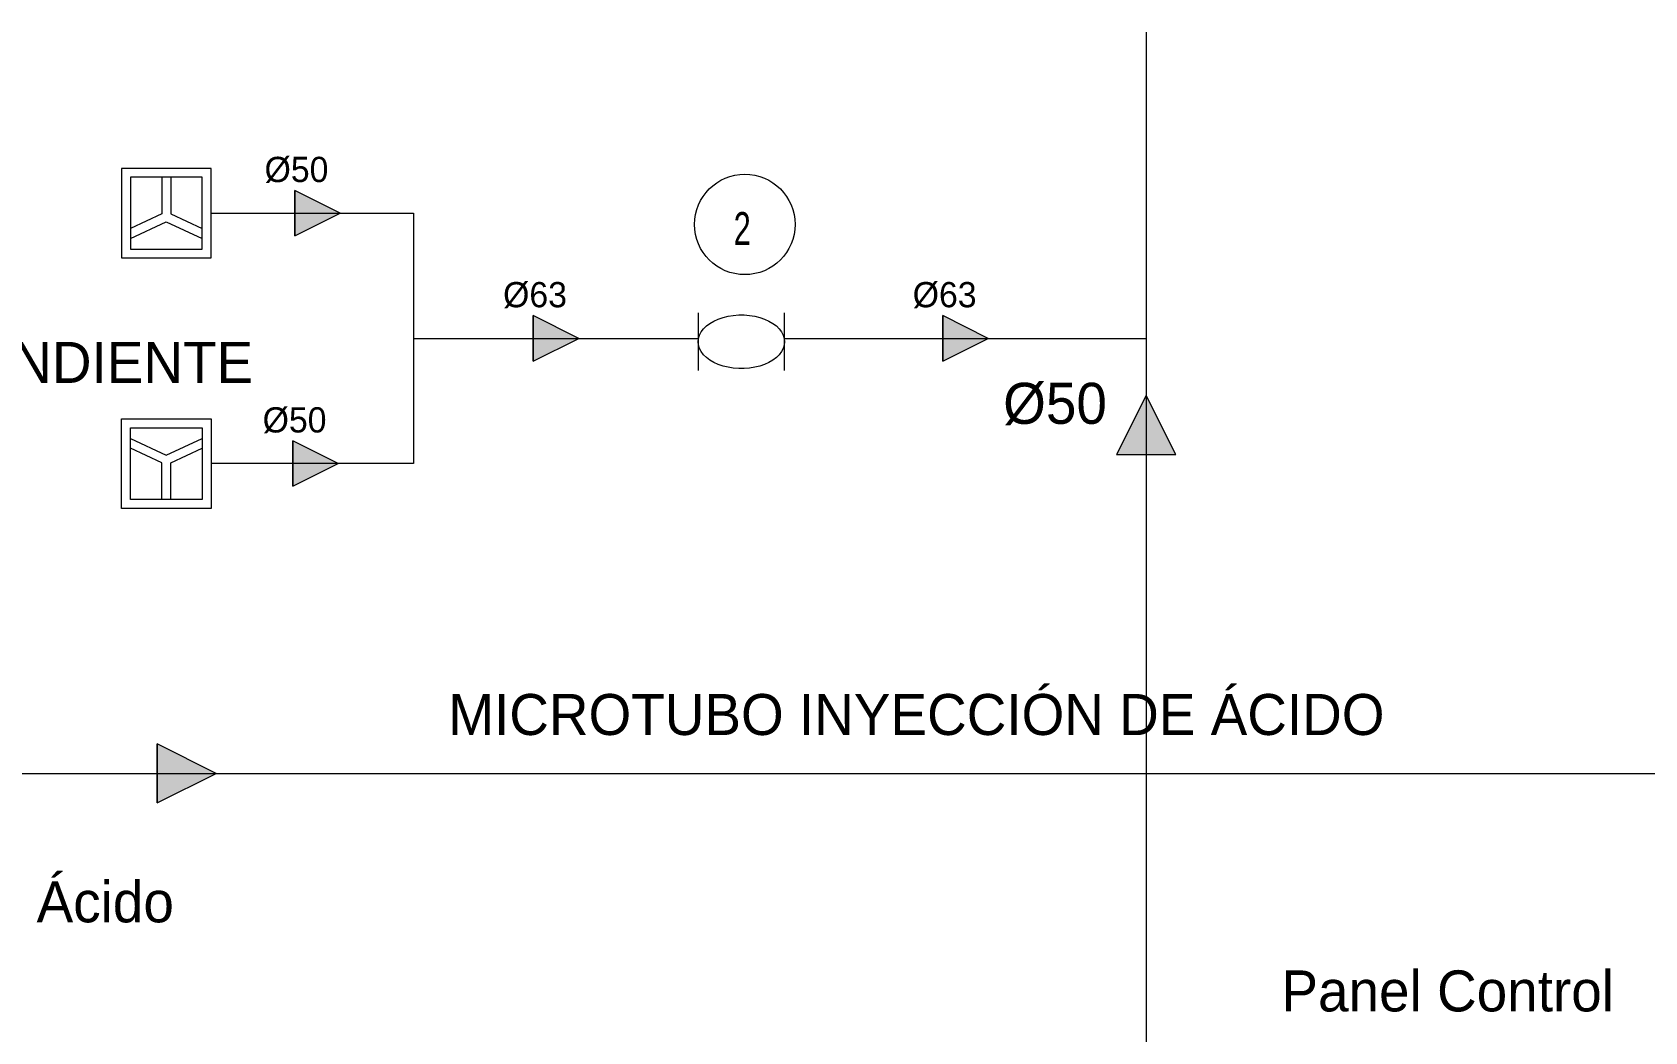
# Model space of a CAD drawing. Header units: millimetres. Extents: x 441156 to 441876, y 4514765 to 4515211.
# Drawn here: x 441327.17 to 441331.313, y 4514775.569 to 4514778.139 of the extents above; entities that cross this region are included whole.
import ezdxf

# ---------------------------------------------------------------- set-up
doc = ezdxf.new("R2010")
doc.units = ezdxf.units.MM
for name, color, linetype, lineweight, true_color in [('05 ESQUEMAS HIDRAULICOS nuevos_dwg _6_', 7, 'Continuous', 18, 0x767676), ('0DM_SUMIDERO', 7, 'Continuous', 9, 0xa55291), ('A-DETL', 7, 'Continuous', 50, 0x008000), ('I-FONTANERÍA', 6, 'Continuous', 13, 0xff00ff)]:
    doc.layers.add(name, color=color, linetype=linetype, lineweight=lineweight, true_color=true_color)
for name, color, linetype, lineweight in [('A-DETL-GENF', 7, 'Continuous', 9), ('A-DETL-THIN', 7, 'Continuous', 9), ('G-ANNO-TEXT', 7, 'Continuous', 9)]:
    doc.layers.add(name, color=color, linetype=linetype, lineweight=lineweight)
doc.styles.add('Franklin Gothic Book', font='FRABK.TTF', dxfattribs={"height": 0.225})
doc.styles.add('Franklin Gothic Book_2', font='FRABK.TTF', dxfattribs={"width": 0.7, "height": 0.18})
doc.styles.add('Franklin Gothic Book_6', font='FRABK.TTF', dxfattribs={"height": 0.13851})

# ---------------------------------------------------------------- blocks, each defined once
blk = doc.blocks.new('05 ESQUEMAS HIDRAULICOS nuevos_dwg_SUMIDERO-1107651-01_ARQ_HIDRAULICA PISCINA CHAPOTEO')
at = {"layer": '0DM_SUMIDERO', "flags": 128}
for points in [[(2565.7035, 1585.2248), (2565.212, 1585.2248), (2565.212, 1584.7333), (2565.7035, 1584.7333)], [(2565.6544, 1585.1757), (2565.2611, 1585.1757), (2565.2611, 1584.7823), (2565.6544, 1584.7823)]]:
    blk.add_lwpolyline(points, close=True, dxfattribs=at)
for points in [[(2565.4332, 1585.1757), (2565.4332, 1584.9748), (2565.2611, 1584.8949)], [(2565.4823, 1585.1757), (2565.4823, 1584.9748), (2565.6544, 1584.8949)], [(2565.2611, 1584.8408), (2565.4578, 1584.9321), (2565.6544, 1584.8408)]]:
    blk.add_lwpolyline(points, dxfattribs=at)
blk = doc.blocks.new('05 ESQUEMAS HIDRAULICOS nuevos_dwg_SUMIDERO-1107652-01_ARQ_HIDRAULICA PISCINA CHAPOTEO')
at = {"layer": '0DM_SUMIDERO', "flags": 128}
for points in [[(2565.7035, 1583.3595), (2565.212, 1583.3595), (2565.212, 1583.8509), (2565.7035, 1583.8509)], [(2565.6544, 1583.4085), (2565.2611, 1583.4085), (2565.2611, 1583.8019), (2565.6544, 1583.8019)]]:
    blk.add_lwpolyline(points, close=True, dxfattribs=at)
for points in [[(2565.2611, 1583.7434), (2565.4578, 1583.6521), (2565.6544, 1583.7434)], [(2565.4332, 1583.4085), (2565.4332, 1583.6094), (2565.2611, 1583.6893)], [(2565.4823, 1583.4085), (2565.4823, 1583.6094), (2565.6544, 1583.6893)]]:
    blk.add_lwpolyline(points, dxfattribs=at)
blk = doc.blocks.new('05 ESQUEMAS HIDRAULICOS nuevos_dwg_A$C0F61303F-1107653-01_ARQ_HIDRAULICA PISCINA CHAPOTEO')
at = {"layer": 'I-FONTANERÍA'}
for p, q in [((2568.3737, 1584.4316), (2568.3737, 1584.1157)), ((2568.8475, 1584.1157), (2568.8475, 1584.4316))]:
    blk.add_line(p, q, dxfattribs=at)
at = {"layer": 'I-FONTANERÍA', "flags": 128}
blk.add_lwpolyline([(2568.8475, 1584.2736), (2568.8456, 1584.2552), (2568.8401, 1584.237), (2568.8309, 1584.2194), (2568.8182, 1584.2026), (2568.8023, 1584.187), (2568.7833, 1584.1727), (2568.7616, 1584.1601), (2568.7375, 1584.1492), (2568.7115, 1584.1403), (2568.6838, 1584.1335), (2568.655, 1584.1288), (2568.6255, 1584.1265), (2568.5957, 1584.1265), (2568.5662, 1584.1288), (2568.5374, 1584.1335), (2568.5097, 1584.1403), (2568.4836, 1584.1492), (2568.4596, 1584.1601), (2568.4379, 1584.1727), (2568.4189, 1584.187), (2568.403, 1584.2026), (2568.3903, 1584.2194), (2568.3811, 1584.237), (2568.3755, 1584.2552), (2568.3737, 1584.2736), (2568.3755, 1584.2921), (2568.3811, 1584.3103), (2568.3903, 1584.3279), (2568.403, 1584.3446), (2568.4189, 1584.3603), (2568.4379, 1584.3745), (2568.4596, 1584.3872), (2568.4836, 1584.3981), (2568.5097, 1584.407), (2568.5374, 1584.4138), (2568.5662, 1584.4184), (2568.5957, 1584.4207), (2568.6255, 1584.4207), (2568.655, 1584.4184), (2568.6838, 1584.4138), (2568.7115, 1584.407), (2568.7375, 1584.3981), (2568.7616, 1584.3872), (2568.7833, 1584.3745), (2568.8023, 1584.3603), (2568.8182, 1584.3446), (2568.8309, 1584.3279), (2568.8401, 1584.3103), (2568.8456, 1584.2921)], close=True, dxfattribs=at)

msp = doc.modelspace()

# ---------------------------------------------------------------- hatches: boundary and pattern name
at = {"layer": 'A-DETL-GENF', "true_color": 0x0000ff}
for points in [[(441327.84428393, 4514777.73224267), (441327.84428393, 4514777.61539288), (441327.96113371, 4514777.67381778)], [(441328.45709357, 4514777.41029773), (441328.45709357, 4514777.29344794), (441328.57394336, 4514777.35187284)], [(441329.50946196, 4514777.41029773), (441329.50946196, 4514777.29344794), (441329.62631175, 4514777.35187284)], [(441330.03191652, 4514777.20477334), (441329.95599073, 4514777.05292177), (441330.1078423, 4514777.05292177)], [(441327.83933235, 4514777.08835279), (441327.83933235, 4514776.971503), (441327.95618214, 4514777.02992789)]]:
    msp.add_hatch(color=5, dxfattribs=at).paths.add_polyline_path(points)
at = {"layer": 'A-DETL-GENF', "true_color": 0xff3f00}
msp.add_hatch(color=20, dxfattribs=at).paths.add_polyline_path([(441327.49075463, 4514776.30939685), (441327.49075463, 4514776.15754527), (441327.64260621, 4514776.23347106)])

# ---------------------------------------------------------------- linework, layer by layer
at = {"layer": 'A-DETL', "color": 7, "lineweight": 9}
for p, q in [((441330.03179422, 4514778.13899375, 0.0000002), (441330.03179422, 4514773.69215198, 0.0000002)), ((441327.6295509, 4514777.67381778, 0.0000002), (441328.14924385, 4514777.67381778, 0.0000002)), ((441328.14924385, 4514777.67381778, 0.0000002), (441328.14924385, 4514777.02992789, 0.0000002)), ((441328.14924385, 4514777.35187284, 0.0000002), (441328.88100017, 4514777.35187284, 0.0000002)), ((441329.1030831, 4514777.35187284, 0.0000002), (441330.03179422, 4514777.35187284, 0.0000002)), ((441328.14924385, 4514777.02992789, 0.0000002), (441327.6295509, 4514777.02992789, 0.0000002))]:
    msp.add_line(p, q, dxfattribs=at)
at = {"layer": 'A-DETL', "color": 5, "lineweight": 9, "true_color": 0x0000ff}
for p, q in [((441327.84428393, 4514777.61539288, 0.0000002), (441327.84428393, 4514777.73224267, 0.0000002)), ((441328.45709357, 4514777.29344794, 0.0000002), (441328.45709357, 4514777.41029773, 0.0000002)), ((441329.50946196, 4514777.29344794, 0.0000002), (441329.50946196, 4514777.41029773, 0.0000002)), ((441327.83933235, 4514776.971503, 0.0000002), (441327.83933235, 4514777.08835279, 0.0000002))]:
    msp.add_line(p, q, dxfattribs=at)
at = {"layer": 'A-DETL', "color": 6, "lineweight": 9, "true_color": 0xff00ff}
for p, q in [((441327.49075463, 4514776.15754527, 0.0000002), (441327.49075463, 4514776.30939685, 0.0000002)), ((441326.26148244, 4514776.23347106, 0.0000002), (441333.63482881, 4514776.23347106, 0.0000002))]:
    msp.add_line(p, q, dxfattribs=at)
at = {"layer": 'A-DETL', "color": 7, "lineweight": 9}
msp.add_circle((441329.00078443, 4514777.64476007, 0.0000002), 0.12907384, dxfattribs=at)
at = {"layer": 'A-DETL-THIN'}
for p, q in [((441327.84428393, 4514777.73224267, 0.0000002), (441327.84428393, 4514777.61539288, 0.0000002)), ((441327.96113371, 4514777.67381778, 0.0000002), (441327.84428393, 4514777.73224267, 0.0000002)), ((441327.84428393, 4514777.61539288, 0.0000002), (441327.96113371, 4514777.67381778, 0.0000002)), ((441328.45709357, 4514777.41029773, 0.0000002), (441328.45709357, 4514777.29344794, 0.0000002)), ((441328.57394336, 4514777.35187284, 0.0000002), (441328.45709357, 4514777.41029773, 0.0000002)), ((441329.50946196, 4514777.41029773, 0.0000002), (441329.50946196, 4514777.29344794, 0.0000002)), ((441329.62631175, 4514777.35187284, 0.0000002), (441329.50946196, 4514777.41029773, 0.0000002)), ((441328.45709357, 4514777.29344794, 0.0000002), (441328.57394336, 4514777.35187284, 0.0000002)), ((441329.50946196, 4514777.29344794, 0.0000002), (441329.62631175, 4514777.35187284, 0.0000002)), ((441330.03191652, 4514777.20477334, 0.0000002), (441329.95599073, 4514777.05292177, 0.0000002)), ((441330.1078423, 4514777.05292177, 0.0000002), (441330.03191652, 4514777.20477334, 0.0000002)), ((441327.83933235, 4514777.08835279, 0.0000002), (441327.83933235, 4514776.971503, 0.0000002)), ((441327.95618214, 4514777.02992789, 0.0000002), (441327.83933235, 4514777.08835279, 0.0000002)), ((441329.95599073, 4514777.05292177, 0.0000002), (441330.1078423, 4514777.05292177, 0.0000002)), ((441327.83933235, 4514776.971503, 0.0000002), (441327.95618214, 4514777.02992789, 0.0000002)), ((441327.49075463, 4514776.30939685, 0.0000002), (441327.49075463, 4514776.15754527, 0.0000002)), ((441327.64260621, 4514776.23347106, 0.0000002), (441327.49075463, 4514776.30939685, 0.0000002)), ((441327.49075463, 4514776.15754527, 0.0000002), (441327.64260621, 4514776.23347106, 0.0000002))]:
    msp.add_line(p, q, dxfattribs=at)

# ---------------------------------------------------------------- block references
at = {"layer": '05 ESQUEMAS HIDRAULICOS nuevos_dwg _6_', "color": 215, "true_color": 0xa55291, "xscale": 0.4686777072986199, "yscale": 0.4686777072986199, "zscale": 0.4686777072986199}
for name in ['05 ESQUEMAS HIDRAULICOS nuevos_dwg_SUMIDERO-1107651-01_ARQ_HIDRAULICA PISCINA CHAPOTEO', '05 ESQUEMAS HIDRAULICOS nuevos_dwg_SUMIDERO-1107652-01_ARQ_HIDRAULICA PISCINA CHAPOTEO']:
    msp.add_blockref(name, (440125.14152184, 4514034.82947879, 0.0000002), dxfattribs=at)
at = {"layer": '05 ESQUEMAS HIDRAULICOS nuevos_dwg _6_', "color": 6, "lineweight": 13, "true_color": 0xff00ff, "xscale": 0.4686777072986199, "yscale": 0.4686777072986199, "zscale": 0.4686777072986199}
msp.add_blockref('05 ESQUEMAS HIDRAULICOS nuevos_dwg_A$C0F61303F-1107653-01_ARQ_HIDRAULICA PISCINA CHAPOTEO', (440125.14152184, 4514034.82947879, 0.0000002), dxfattribs=at)

# ---------------------------------------------------------------- texts
at = {"layer": 'G-ANNO-TEXT', "attachment_point": 1}
for s, insert, char_height, width, style in [('Ø50', (441327.76694191, 4514777.81869103, 0.0000002), 0.064916549, 0.208531848, 'Franklin Gothic Book_6'), ('2', (441328.97216305, 4514777.6765714, 0.0000002), 0.08436199, 0.063123154, 'Franklin Gothic Book_2'), ('Ø63', (441328.37975156, 4514777.49674609, 0.0000002), 0.064916549, 0.208531848, 'Franklin Gothic Book_6'), ('Ø63', (441329.43211994, 4514777.49674609, 0.0000002), 0.064916549, 0.208531848, 'Franklin Gothic Book_6'), ('VACIADO INDEPENDIENTE', (441325.91979694, 4514777.34278025, 0.0000002), 0.1054524841, 2.1754944143, 'Franklin Gothic Book'), ('Ø50', (441329.66456445, 4514777.2375976, 0.0000002), 0.105452484, 0.3607037371, 'Franklin Gothic Book'), ('Ø50', (441327.76199034, 4514777.17480115, 0.0000002), 0.064916549, 0.208531848, 'Franklin Gothic Book_6'), ('MICROTUBO INYECCIÓN DE ÁCIDO', (441328.23899791, 4514776.43756431, 0.0000002), 0.1054524841, 2.8518139214, 'Franklin Gothic Book'), ('Bomba Dosif. Ácido', (441326.29564931, 4514775.95587822, 0.0000002), 0.1054524841, 1.6231668169, 'Franklin Gothic Book'), ('Panel Control', (441330.37938953, 4514775.72686565, 0.0000002), 0.1054524841, 1.1215631825, 'Franklin Gothic Book')]:
    msp.add_mtext(s, dxfattribs=dict(at, insert=insert, char_height=char_height, width=width, style=style))

doc.saveas('drawing.dxf')
